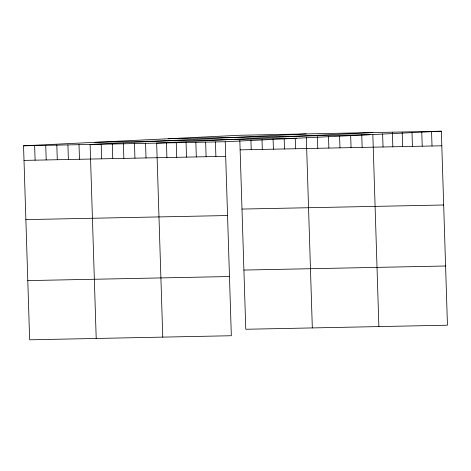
<?xml version="1.0" encoding="UTF-8"?>
<svg xmlns="http://www.w3.org/2000/svg" width="471" height="471" viewBox="0 0 471 471"><rect width="100%" height="100%" fill="white"/><g stroke="black" fill="none" stroke-linecap="round" stroke-linejoin="round"><path stroke-width="0.71" d="M441.351 131.197L225.232 141.736L231.332 335.735L29.649 339.803L23.55 145.798L239.668 135.265L441.351 131.197L447.45 325.202L245.768 329.264L239.827 140.37M306.227 133.923L90.108 144.456L96.202 338.461M372.779 132.581L156.66 143.119L162.76 337.118M168.347 138.739L370.035 134.677M94.871 142.324L296.553 138.256M23.55 145.798L225.232 141.736M240.128 149.86L441.81 145.798M24.009 160.399L225.691 156.331M241.988 209.065L443.67 204.997M25.87 219.604L227.552 215.535M243.907 270.06L445.59 265.997M27.789 280.598L229.471 276.536M431.56 131.397L432.013 145.992M421.786 132.322L422.222 146.193M411.99 132.522L412.425 146.387M402.193 132.716L402.628 146.587M392.372 132.186L392.832 146.781M382.623 133.841L383.035 146.981M372.849 134.771L378.878 326.58M361.757 134.994L362.146 147.399M350.665 135.218L351.054 147.623M339.597 136.172L339.962 147.847M328.499 136.396L328.87 148.071M317.407 136.619L317.778 148.294M306.338 137.573L312.32 327.922M295.27 138.521L295.588 148.742M284.178 138.745L284.496 148.966M273.086 138.969L273.404 149.189M262.017 139.922L262.312 149.413M250.919 140.146L251.22 149.637M215.441 141.93L215.895 156.531M205.644 142.13L206.104 156.725M195.848 142.324L196.307 156.925M186.051 142.525L186.51 157.12M176.254 142.725L176.713 157.32M166.457 142.919L166.917 157.52M145.568 143.343L146.028 157.938M134.476 143.567L134.936 158.162M123.384 143.79L123.844 158.386M112.292 144.008L112.752 158.609M101.2 144.232L101.659 158.833M79.016 144.679L79.469 159.28M67.918 144.903L68.377 159.504M56.826 145.127L57.285 159.728M45.734 145.351L46.193 159.952M34.642 145.574L35.101 160.175"/></g></svg>
